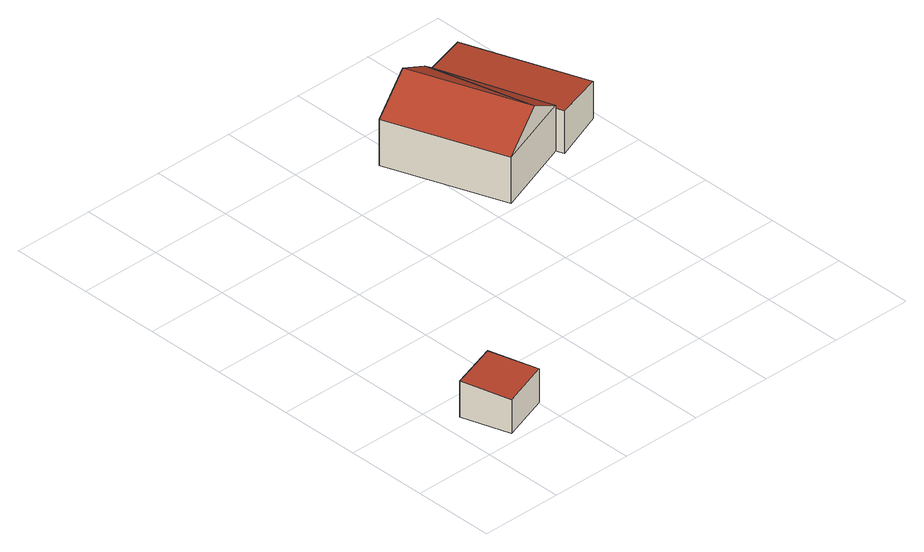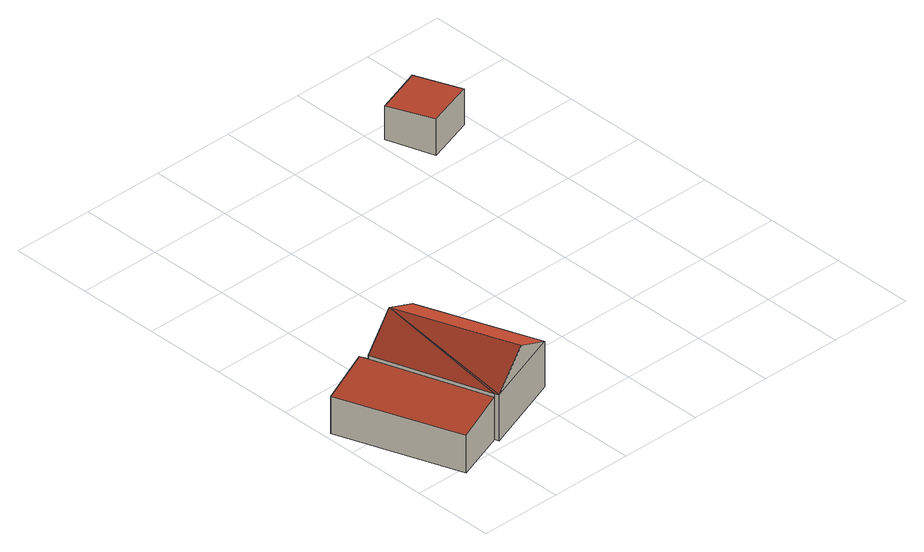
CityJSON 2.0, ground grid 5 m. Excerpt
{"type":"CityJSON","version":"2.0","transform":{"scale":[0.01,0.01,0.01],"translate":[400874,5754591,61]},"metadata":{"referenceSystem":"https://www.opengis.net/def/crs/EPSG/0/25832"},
"CityObjects":{
"building1":{"type":"Building","attributes":{"Gemeindeschluessel":"05515000","Geometrietyp2DReferenz":"3000","function":"31001_2700","roofType":"2100","measuredHeight":2.29},"geometry":[{"type":"Solid","lod":"2","boundaries":[[[[0,1,2,3]],[[4,5,1,0]],[[6,7,5,4]],[[3,2,7,6]],[[4,0,3,6]],[[1,5,7,2]]]],"semantics":{"surfaces":[{"type":"WallSurface"},{"type":"RoofSurface"},{"type":"GroundSurface"}],"values":[[0,0,0,0,1,2]]}}]},
"building2":{"type":"Building","attributes":{"Gemeindeschluessel":"05515000","Geometrietyp2DReferenz":"3000","function":"31001_2460","roofType":"5000","measuredHeight":4.41},"geometry":[{"type":"Solid","lod":"2","boundaries":[[[[8,9,10,11]],[[12,13,9,8]],[[14,15,13,12]],[[16,17,15,14]],[[11,10,17,16]],[[18,19,12,8]],[[18,11,16]],[[18,16,14]],[[14,19,18]],[[11,18,8]],[[12,19,14]],[[9,13,15,17,10]]]],"semantics":{"surfaces":[{"type":"WallSurface"},{"type":"RoofSurface"},{"type":"GroundSurface"}],"values":[[0,0,0,0,0,1,1,1,1,0,0,2]]}}]},
"building3":{"type":"Building","attributes":{"Gemeindeschluessel":"05515000","Geometrietyp2DReferenz":"3000","function":"51009_1610","roofType":"2100","measuredHeight":2.7},"geometry":[{"type":"Solid","lod":"2","boundaries":[[[[20,21,22,23]],[[24,25,21,20]],[[26,27,25,24]],[[28,29,27,26]],[[23,22,29,28]],[[26,24,20,23,28]],[[21,25,27,29,22]]]],"semantics":{"surfaces":[{"type":"WallSurface"},{"type":"RoofSurface"},{"type":"GroundSurface"}],"values":[[0,0,0,0,0,1,2]]}}]}
},
"vertices":[
[90,316,323],[90,316,94],[183,26,94],[183,26,307],[381,412,323],[381,412,94],[479,126,307],[479,126,94],
[1634,1545,351],[1634,1545,61],[2123,1722,61],[2123,1722,351],[1375,2261,351],[1375,2261,61],[1877,2444,351],[1877,2444,61],[1887,2420,351],[1887,2420,61],[1894,1639,502],[1634,2355,502],
[1887,2420,331],[1887,2420,62],[2123,1722,62],[2123,1722,332],[2199,2534,298],[2199,2534,62],[2463,1797,298],[2463,1797,62],[2141,1675,332],[2141,1675,62]
]}
